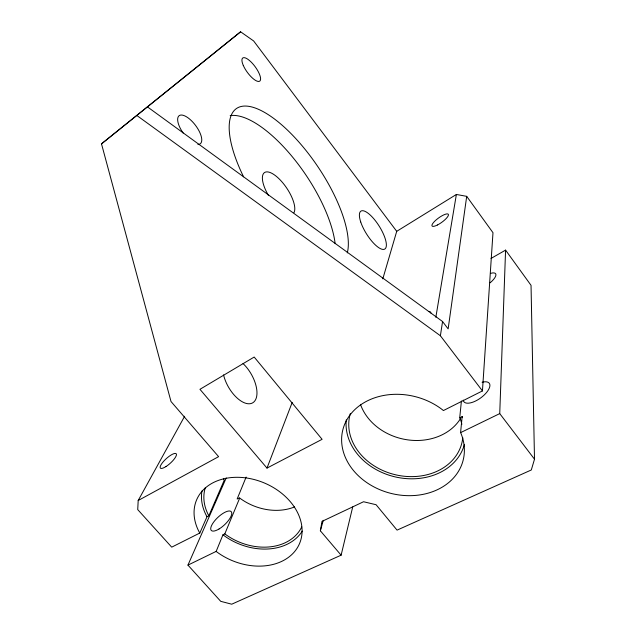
<?xml version="1.0" encoding="UTF-8"?>
<svg xmlns="http://www.w3.org/2000/svg" width="636" height="636" viewBox="0 0 636 636"><rect width="100%" height="100%" fill="white"/><g stroke="black" fill="none" stroke-linecap="round" stroke-linejoin="round"><path stroke-width="0.95" d="M226.217 477.93L187.954 565.11L220.724 601.33L231.727 604.2L341.111 555.188L320.361 530.806L321.975 521.409L363.546 501.74L376.091 504.722L397.063 530.13L531.298 469.98L534.502 459.2L499.737 413.607L505.58 250.115L491.016 258.447M184.639 416.246L138.195 500.5L137.726 509.603L171.712 547.159L199.799 533.04L207.01 516.718L208.839 515.788L224.238 480.236A49.465 38.581 22.7 0 1 223.411 478.558M461.871 424.292A57.693 46.833 13.9 0 0 459.868 418.035L462.149 416.54L460.583 432.631L461.028 433.537A62.05 49.878 14.2 0 1 402.278 495.341A62.05 49.878 14.2 0 1 345.467 422.463A62.05 49.878 14.2 0 1 442.553 409.83L443.387 410.562L482.446 390.925L492.987 232.704L466.705 196.349L456.378 194.457L396.721 231.329L382.808 278.846M459.725 417.741L461.41 401.006M466.705 196.349L448.142 328.892L442.561 321.53L147.472 106.904M482.446 390.925L440.39 335.752L442.561 321.53M435.835 317.277L456.378 194.457M341.111 555.188L352.718 506.94M320.361 530.806L323.271 520.312M266.993 468.088L322.102 439.317L254.185 357.05L199.95 389.312L266.993 468.088L292.202 402.413M187.954 565.11L216.168 551.396L222.974 534.773L224.81 533.866L239.7 498.052A49.465 38.581 22.7 0 0 294.548 506.932M246.132 477.08L237.141 499.014L239.47 497.861M138.195 500.5L218.609 456.656L171.012 401.531L101.498 143.855L240.599 31.8L253.637 40.95L396.721 231.329M101.498 143.855L240.599 31.8M460.583 432.631L499.737 413.607M136.843 115.474L440.39 335.752M216.168 551.396L216.916 552.008A55.912 42.016 23 0 0 300.256 541.713A55.912 42.016 23 0 0 243.087 477.58A55.912 42.016 23 0 0 199.33 532.276L199.799 533.04M224.81 533.866L225.049 534.065A52.104 39.623 22.9 0 0 301.71 526.934M222.974 534.773L223.705 535.369A54.632 41.547 22.9 0 0 302.283 531.116M505.58 250.115L531.036 285.325L534.502 459.2M208.839 515.788L208.688 515.542A52.104 39.623 22.9 0 1 205.396 487.462M207.01 516.718L206.557 515.979A54.632 41.547 22.9 0 1 201.97 490.944M462.149 416.54L462.579 417.431M183.128 133.027A17.577 7.266 53 0 1 180.163 115.18A17.577 7.266 53 0 1 197.868 128.83A17.577 7.266 53 0 1 197.907 144.42M243.024 363.561A25.678 13.102 60.1 0 1 256.976 393.302A25.678 13.102 60.1 0 1 242.348 401.825A25.678 13.102 60.1 0 1 223.562 374.906M243.596 176.84A93.118 34.694 55.9 0 1 273.401 118.193A93.118 34.694 55.9 0 1 347.28 252.905M268.424 195.411A25.106 9.691 55.9 0 1 264.862 172.356A25.106 9.691 55.9 0 1 285.54 186.396A25.106 9.691 55.9 0 1 293.943 212.734M230.176 115.641A92.387 35.767 55.9 0 1 292.822 157.386A92.387 35.767 55.9 0 1 335.148 243.668M482.12 382.252A15.693 6.813 -35.8 0 1 489.458 387.721A15.693 6.813 -35.8 0 1 475.275 401.165A15.693 6.813 -35.8 0 1 463.262 400.124M490.761 273.321A12.863 4.42 -34.8 0 1 495.929 274.967A12.863 4.42 -34.8 0 1 490.141 282.781M460.543 418.544A54.497 45.188 13.1 0 1 407.62 439.85A54.497 45.188 13.1 0 1 360.469 404.369M428.6 311.441A12.275 4.19 -36.6 0 1 430.906 313.071M462.785 437.775A57.693 46.833 13.9 0 1 396.705 475.044A57.693 46.833 13.9 0 1 350.333 413.527M464.399 444.524A60.484 49.107 13.9 0 1 396.808 477.254A60.484 49.107 13.9 0 1 346.286 419.855M360.715 221.956A22.411 7.433 57.8 0 0 384.017 249.36A22.411 7.433 57.8 0 0 373.881 218.871A22.411 7.433 57.8 0 0 360.715 221.956M243.294 65.436A14.35 4.81 53.7 0 0 259.448 81.297A14.35 4.81 53.7 0 0 251.021 61.923A14.35 4.81 53.7 0 0 243.294 65.436M437.433 224.993A10.017 2.695 -35.8 0 0 448.332 214.3A10.017 2.695 -35.8 0 0 434.817 221.121A10.017 2.695 -35.8 0 0 437.433 224.993M219.023 529.001A13.706 4.985 -43.3 0 0 231.273 511.718A13.706 4.985 -43.3 0 0 213.418 522.434A13.706 4.985 -43.3 0 0 219.023 529.001M166.02 466.53A10.685 3.045 -42.2 0 0 176.244 453.786A10.685 3.045 -42.2 0 0 162.649 462.467A10.685 3.045 -42.2 0 0 166.02 466.53"/></g></svg>
